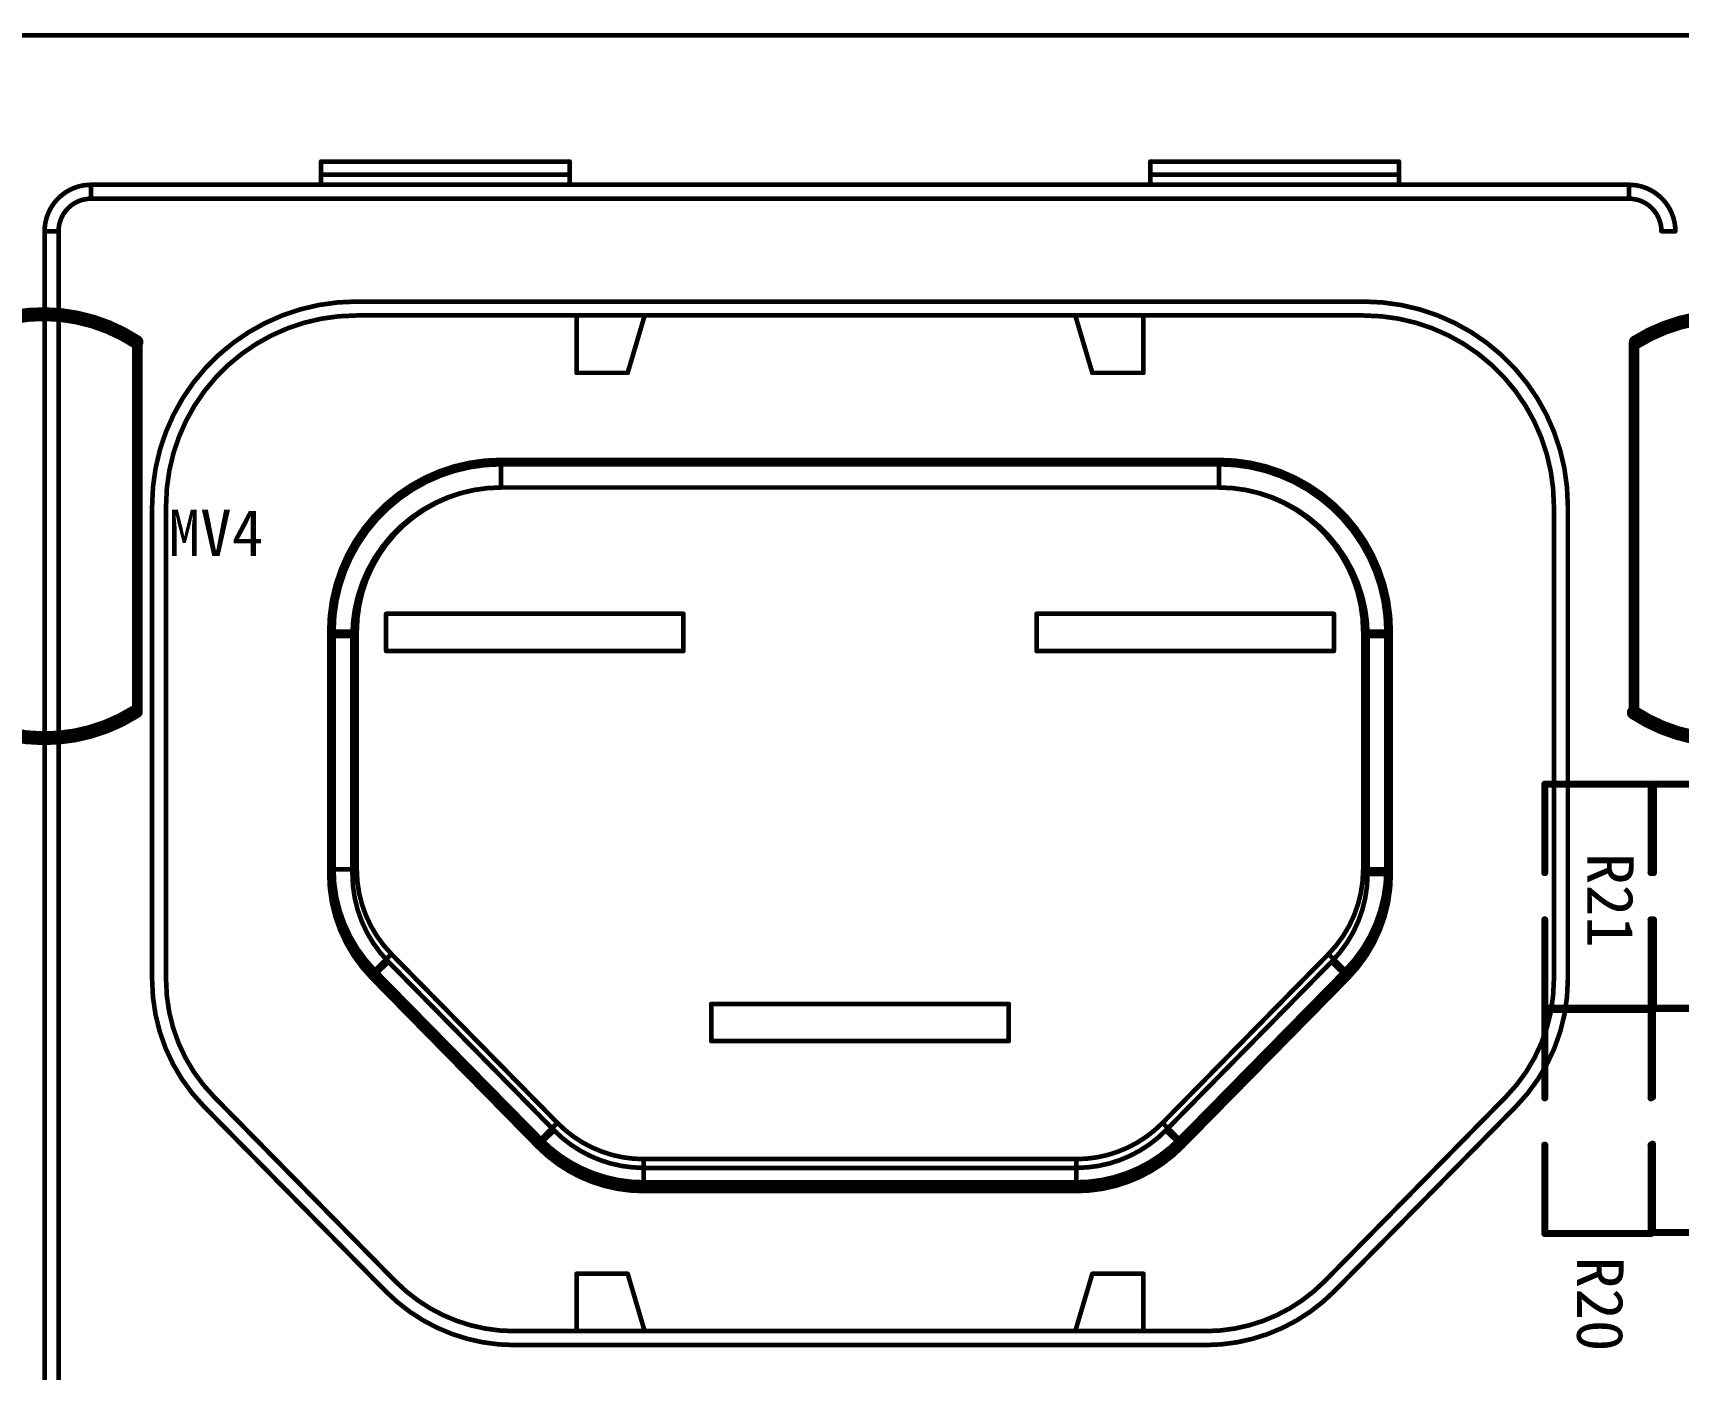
# Model space of a CAD drawing. Extents: x 741 to 1239, y 424 to 620.
# Drawn here: x 962.78 to 998.19, y 498.66 to 527.44 of the extents above; entities that cross this region are included whole.
import ezdxf

# ---------------------------------------------------------------- set-up
doc = ezdxf.new("R2010")
doc.units = 0
doc.header["$MEASUREMENT"] = 0
doc.layers.get('0').update_dxf_attribs({"linetype": 'CONTINUOUS'})
doc.layers.add('KEEPOUTLAYER', color=6, linetype='CONTINUOUS')
doc.layers.add('TOPOVERLAY', color=7, linetype='CONTINUOUS')
doc.styles.get("Standard").update_dxf_attribs({"font": 'SimSun.ttf'})

# ---------------------------------------------------------------- blocks, each defined once
blk = doc.blocks.new('0805_108')
at = {"layer": 'TOPOVERLAY', "const_width": 0.15}
for points in [[(-0.508, 1.143), (-2.413, 1.143)], [(-2.413, -1.143), (-2.413, 1.143)], [(2.413, 1.143), (0.508, 1.143)], [(2.413, -1.143), (2.413, 1.143)], [(-0.508, -1.143), (-2.413, -1.143)], [(2.413, -1.143), (0.508, -1.143)]]:
    blk.add_lwpolyline(points, dxfattribs=at)
at = {"layer": 'TOPOVERLAY', "const_width": 0.075}
for points in [[(-2.451, 1.143, 1), (-2.375, 1.143, 1)], [(-2.451, 1.143, 1), (-2.375, 1.143, 1)], [(-0.546, 1.143, 1), (-0.47, 1.143, 1)], [(0.47, 1.143, 1), (0.546, 1.143, 1)], [(2.375, 1.143, 1), (2.451, 1.143, 1)], [(2.375, 1.143, 1), (2.451, 1.143, 1)], [(-2.451, -1.143, 1), (-2.375, -1.143, 1)], [(-2.451, -1.143, 1), (-2.375, -1.143, 1)], [(-0.546, -1.143, 1), (-0.47, -1.143, 1)], [(0.47, -1.143, 1), (0.546, -1.143, 1)], [(2.375, -1.143, 1), (2.451, -1.143, 1)], [(2.375, -1.143, 1), (2.451, -1.143, 1)]]:
    blk.add_lwpolyline(points, format="xyb", close=True, dxfattribs=at)
blk = doc.blocks.new('0805_109')
at = {"layer": 'TOPOVERLAY', "const_width": 0.15}
for points in [[(-0.508, 1.143), (-2.413, 1.143)], [(-2.413, -1.143), (-2.413, 1.143)], [(2.413, 1.143), (0.508, 1.143)], [(2.413, -1.143), (2.413, 1.143)], [(-0.508, -1.143), (-2.413, -1.143)], [(2.413, -1.143), (0.508, -1.143)]]:
    blk.add_lwpolyline(points, dxfattribs=at)
at = {"layer": 'TOPOVERLAY', "const_width": 0.075}
for points in [[(-2.451, 1.143, 1), (-2.375, 1.143, 1)], [(-2.451, 1.143, 1), (-2.375, 1.143, 1)], [(-0.546, 1.143, 1), (-0.47, 1.143, 1)], [(0.47, 1.143, 1), (0.546, 1.143, 1)], [(2.375, 1.143, 1), (2.451, 1.143, 1)], [(2.375, 1.143, 1), (2.451, 1.143, 1)], [(-2.451, -1.143, 1), (-2.375, -1.143, 1)], [(-2.451, -1.143, 1), (-2.375, -1.143, 1)], [(-0.546, -1.143, 1), (-0.47, -1.143, 1)], [(0.47, -1.143, 1), (0.546, -1.143, 1)], [(2.375, -1.143, 1), (2.451, -1.143, 1)], [(2.375, -1.143, 1), (2.451, -1.143, 1)]]:
    blk.add_lwpolyline(points, format="xyb", close=True, dxfattribs=at)
blk = doc.blocks.new('0805_110')
at = {"layer": 'TOPOVERLAY', "const_width": 0.15}
for points in [[(-2.413, 1.143), (-0.508, 1.143)], [(-2.413, 1.143), (-2.413, -1.143)], [(0.508, 1.143), (2.413, 1.143)], [(2.413, 1.143), (2.413, -1.143)], [(-2.413, -1.143), (-0.508, -1.143)], [(0.508, -1.143), (2.413, -1.143)]]:
    blk.add_lwpolyline(points, dxfattribs=at)
at = {"layer": 'TOPOVERLAY', "const_width": 0.075}
for points in [[(-2.451, 1.143, 1), (-2.375, 1.143, 1)], [(-2.451, 1.143, 1), (-2.375, 1.143, 1)], [(-0.546, 1.143, 1), (-0.47, 1.143, 1)], [(0.47, 1.143, 1), (0.546, 1.143, 1)], [(2.375, 1.143, 1), (2.451, 1.143, 1)], [(2.375, 1.143, 1), (2.451, 1.143, 1)], [(-2.451, -1.143, 1), (-2.375, -1.143, 1)], [(-2.451, -1.143, 1), (-2.375, -1.143, 1)], [(-0.546, -1.143, 1), (-0.47, -1.143, 1)], [(0.47, -1.143, 1), (0.546, -1.143, 1)], [(2.375, -1.143, 1), (2.451, -1.143, 1)], [(2.375, -1.143, 1), (2.451, -1.143, 1)]]:
    blk.add_lwpolyline(points, format="xyb", close=True, dxfattribs=at)
blk = doc.blocks.new('0805_111')
at = {"layer": 'TOPOVERLAY', "const_width": 0.15}
for points in [[(-2.413, 1.143), (-0.508, 1.143)], [(-2.413, 1.143), (-2.413, -1.143)], [(0.508, 1.143), (2.413, 1.143)], [(2.413, 1.143), (2.413, -1.143)], [(-2.413, -1.143), (-0.508, -1.143)], [(0.508, -1.143), (2.413, -1.143)]]:
    blk.add_lwpolyline(points, dxfattribs=at)
at = {"layer": 'TOPOVERLAY', "const_width": 0.075}
for points in [[(-2.451, 1.143, 1), (-2.375, 1.143, 1)], [(-2.451, 1.143, 1), (-2.375, 1.143, 1)], [(-0.546, 1.143, 1), (-0.47, 1.143, 1)], [(0.47, 1.143, 1), (0.546, 1.143, 1)], [(2.375, 1.143, 1), (2.451, 1.143, 1)], [(2.375, 1.143, 1), (2.451, 1.143, 1)], [(-2.451, -1.143, 1), (-2.375, -1.143, 1)], [(-2.451, -1.143, 1), (-2.375, -1.143, 1)], [(-0.546, -1.143, 1), (-0.47, -1.143, 1)], [(0.47, -1.143, 1), (0.546, -1.143, 1)], [(2.375, -1.143, 1), (2.451, -1.143, 1)], [(2.375, -1.143, 1), (2.451, -1.143, 1)]]:
    blk.add_lwpolyline(points, format="xyb", close=True, dxfattribs=at)
blk = doc.blocks.new('MV_134')
at = {"layer": 'TOPOVERLAY', "const_width": 0.3}
for points in [[(-4.009, -1.964, -0.29277), (-3.966, 1.981)], [(4.009, 1.938, -0.29277), (3.966, -2.007)]]:
    blk.add_lwpolyline(points, format="xyb", dxfattribs=at)
at = {"layer": 'TOPOVERLAY'}
for points, const_width in [([(-4.041, 1.981, 1), (-3.891, 1.981, 1)], 0.15), ([(-4.023, 2, 1), (-3.908, 2, 1)], 0.115), ([(3.934, 1.938, 1), (4.084, 1.938, 1)], 0.15), ([(3.952, 2, 1), (4.067, 2, 1)], 0.115), ([(-4.084, -1.964, 1), (-3.934, -1.964, 1)], 0.15), ([(-4.067, -2, 1), (-3.952, -2, 1)], 0.115), ([(3.891, -2.007, 1), (4.041, -2.007, 1)], 0.15), ([(3.908, -2, 1), (4.023, -2, 1)], 0.115)]:
    blk.add_lwpolyline(points, format="xyb", close=True, dxfattribs=dict(at, const_width=const_width))
at = {"layer": 'TOPOVERLAY', "const_width": 0.23}
for points in [[(4.009, 2), (-3.966, 2)], [(3.966, -2), (-4.009, -2)]]:
    blk.add_lwpolyline(points, dxfattribs=at)
blk = doc.blocks.new('MV_135')
at = {"layer": 'TOPOVERLAY', "const_width": 0.3}
for points in [[(-4.009, -1.964, -0.29277), (-3.966, 1.981)], [(4.009, 1.938, -0.29277), (3.966, -2.007)]]:
    blk.add_lwpolyline(points, format="xyb", dxfattribs=at)
at = {"layer": 'TOPOVERLAY'}
for points, const_width in [([(-4.041, 1.981, 1), (-3.891, 1.981, 1)], 0.15), ([(-4.023, 2, 1), (-3.908, 2, 1)], 0.115), ([(3.934, 1.938, 1), (4.084, 1.938, 1)], 0.15), ([(3.952, 2, 1), (4.067, 2, 1)], 0.115), ([(-4.084, -1.964, 1), (-3.934, -1.964, 1)], 0.15), ([(-4.067, -2, 1), (-3.952, -2, 1)], 0.115), ([(3.891, -2.007, 1), (4.041, -2.007, 1)], 0.15), ([(3.908, -2, 1), (4.023, -2, 1)], 0.115)]:
    blk.add_lwpolyline(points, format="xyb", close=True, dxfattribs=dict(at, const_width=const_width))
at = {"layer": 'TOPOVERLAY', "const_width": 0.23}
for points in [[(4.009, 2), (-3.966, 2)], [(3.966, -2), (-4.009, -2)]]:
    blk.add_lwpolyline(points, dxfattribs=at)

msp = doc.modelspace()

# ---------------------------------------------------------------- linework, layer by layer
at = {"layer": 'KEEPOUTLAYER', "const_width": 0.1}
msp.add_lwpolyline([(795.227, 527.387), (1130.227, 527.387)], dxfattribs=at)
at = {"layer": 'TOPOVERLAY', "const_width": 0.1}
for points in [[(968.985, 524.167), (968.985, 524.667)], [(968.985, 524.667), (974.335, 524.667)], [(968.985, 524.387), (974.335, 524.387)], [(974.335, 524.167), (974.335, 524.667)], [(986.835, 524.167), (986.835, 524.667)], [(986.835, 524.667), (992.185, 524.667)], [(986.835, 524.387), (992.185, 524.387)], [(992.185, 524.167), (992.185, 524.667)], [(964.035, 523.867), (964.035, 524.167)], [(964.035, 524.167), (997.135, 524.167)], [(997.135, 523.867), (997.135, 524.167)], [(964.035, 523.867), (997.135, 523.867)], [(963.035, 497.667), (963.035, 523.167)], [(963.035, 523.167), (963.335, 523.167)], [(963.335, 497.667), (963.335, 523.167)], [(997.835, 523.167), (998.135, 523.167)], [(969.745, 521.652), (991.425, 521.652)], [(969.745, 521.352), (991.425, 521.352)], [(974.485, 520.117), (974.485, 521.338)], [(975.585, 520.117), (975.946, 521.338)], [(985.223, 521.338), (985.585, 520.117)], [(986.685, 520.117), (986.685, 521.338)], [(974.485, 520.117), (975.585, 520.117)], [(985.585, 520.117), (986.685, 520.117)], [(972.86, 517.648), (972.86, 518.242)], [(972.86, 518.242), (988.31, 518.242)], [(972.86, 518.148), (988.31, 518.148)], [(972.86, 517.648), (972.86, 518.148)], [(972.86, 518.148), (988.31, 518.148)], [(988.31, 517.648), (988.31, 518.242)], [(988.31, 517.648), (988.31, 518.148)], [(972.86, 517.648), (988.31, 517.648)], [(972.86, 517.648), (988.31, 517.648)], [(965.349, 507.049), (965.349, 517.257)], [(965.649, 507.049), (965.649, 517.257)], [(995.52, 507.049), (995.52, 517.257)], [(995.82, 507.049), (995.82, 517.257)], [(970.385, 514.128), (970.385, 514.928)], [(970.385, 514.928), (976.785, 514.928)], [(976.785, 514.128), (976.785, 514.928)], [(984.385, 514.128), (984.385, 514.928)], [(984.385, 514.928), (990.785, 514.928)], [(990.785, 514.128), (990.785, 514.928)], [(969.16, 509.426), (969.16, 514.542)], [(969.16, 514.542), (969.754, 514.542)], [(969.254, 509.426), (969.254, 514.542)], [(969.754, 509.426), (969.754, 514.542)], [(991.415, 509.426), (991.415, 514.542)], [(991.415, 514.542), (992.01, 514.542)], [(991.915, 509.426), (991.915, 514.542)], [(992.01, 509.426), (992.01, 514.542)], [(969.16, 509.328), (969.16, 514.448)], [(969.16, 514.448), (969.66, 514.448)], [(969.66, 509.328), (969.66, 514.448)], [(970.385, 514.128), (976.785, 514.128)], [(984.385, 514.128), (990.785, 514.128)], [(991.51, 509.328), (991.51, 514.448)], [(991.51, 514.448), (992.01, 514.448)], [(992.01, 509.328), (992.01, 514.448)], [(969.16, 509.426), (969.754, 509.426)], [(991.415, 509.426), (992.01, 509.426)], [(991.51, 509.328), (992.01, 509.328)], [(970.077, 507.183), (970.501, 507.6)], [(970.077, 507.085), (970.434, 507.435)], [(970.434, 507.435), (974.001, 503.805)], [(970.501, 507.6), (974.072, 503.966)], [(987.097, 503.966), (990.668, 507.6)], [(987.168, 503.805), (990.735, 507.435)], [(990.668, 507.6), (991.092, 507.183)], [(990.735, 507.435), (991.092, 507.085)], [(970.077, 507.183), (973.648, 503.549)], [(970.077, 507.085), (973.644, 503.455)], [(970.144, 507.249), (973.716, 503.615)], [(987.453, 503.615), (991.025, 507.249)], [(987.521, 503.549), (991.092, 507.183)], [(987.525, 503.455), (991.092, 507.085)], [(977.385, 505.728), (977.385, 506.528)], [(977.385, 506.528), (983.785, 506.528)], [(983.785, 505.728), (983.785, 506.528)], [(977.385, 505.728), (983.785, 505.728)], [(966.466, 504.319), (970.369, 500.347)], [(966.68, 504.529), (970.583, 500.557)], [(990.586, 500.557), (994.489, 504.529)], [(990.8, 500.347), (994.703, 504.319)], [(973.648, 503.549), (974.072, 503.966)], [(987.097, 503.966), (987.521, 503.549)], [(973.644, 503.455), (974.001, 503.805)], [(987.168, 503.805), (987.525, 503.455)], [(975.931, 502.592), (975.931, 503.186)], [(975.931, 503.186), (985.238, 503.186)], [(985.238, 502.592), (985.238, 503.186)], [(975.927, 502.498), (975.927, 502.998)], [(975.927, 502.998), (985.242, 502.998)], [(985.242, 502.498), (985.242, 502.998)], [(975.927, 502.498), (985.242, 502.498)], [(975.931, 502.686), (985.238, 502.686)], [(975.931, 502.592), (985.238, 502.592)], [(974.485, 499.496), (974.485, 500.717)], [(974.485, 500.717), (975.585, 500.717)], [(975.585, 500.717), (975.946, 499.496)], [(985.223, 499.496), (985.585, 500.717)], [(985.585, 500.717), (986.685, 500.717)], [(986.685, 499.496), (986.685, 500.717)], [(973.148, 499.482), (988.021, 499.482)], [(973.148, 499.182), (988.021, 499.182)]]:
    msp.add_lwpolyline(points, dxfattribs=at)
at = {"layer": 'TOPOVERLAY', "const_width": 0.05}
for points in [[(968.96, 524.667, 1), (969.01, 524.667, 1)], [(968.96, 524.667, 1), (969.01, 524.667, 1)], [(968.96, 524.387, 1), (969.01, 524.387, 1)], [(974.31, 524.667, 1), (974.36, 524.667, 1)], [(974.31, 524.667, 1), (974.36, 524.667, 1)], [(974.31, 524.387, 1), (974.36, 524.387, 1)], [(986.81, 524.667, 1), (986.86, 524.667, 1)], [(986.81, 524.667, 1), (986.86, 524.667, 1)], [(986.81, 524.387, 1), (986.86, 524.387, 1)], [(992.16, 524.667, 1), (992.21, 524.667, 1)], [(992.16, 524.667, 1), (992.21, 524.667, 1)], [(992.16, 524.387, 1), (992.21, 524.387, 1)], [(964.01, 524.167, 1), (964.06, 524.167, 1)], [(964.01, 524.167, 1), (964.06, 524.167, 1)], [(964.01, 524.167, 1), (964.06, 524.167, 1)], [(968.96, 524.167, 1), (969.01, 524.167, 1)], [(974.31, 524.167, 1), (974.36, 524.167, 1)], [(986.81, 524.167, 1), (986.86, 524.167, 1)], [(992.16, 524.167, 1), (992.21, 524.167, 1)], [(997.11, 524.167, 1), (997.16, 524.167, 1)], [(997.11, 524.167, 1), (997.16, 524.167, 1)], [(997.11, 524.167, 1), (997.16, 524.167, 1)], [(964.01, 523.867, 1), (964.06, 523.867, 1)], [(964.01, 523.867, 1), (964.06, 523.867, 1)], [(964.01, 523.867, 1), (964.06, 523.867, 1)], [(997.11, 523.867, 1), (997.16, 523.867, 1)], [(997.11, 523.867, 1), (997.16, 523.867, 1)], [(997.11, 523.867, 1), (997.16, 523.867, 1)], [(963.01, 523.167, 1), (963.06, 523.167, 1)], [(963.01, 523.167, 1), (963.06, 523.167, 1)], [(963.01, 523.167, 1), (963.06, 523.167, 1)], [(963.31, 523.167, 1), (963.36, 523.167, 1)], [(963.31, 523.167, 1), (963.36, 523.167, 1)], [(963.31, 523.167, 1), (963.36, 523.167, 1)], [(997.81, 523.167, 1), (997.86, 523.167, 1)], [(997.81, 523.167, 1), (997.86, 523.167, 1)], [(997.81, 523.167, 1), (997.86, 523.167, 1)], [(998.11, 523.167, 1), (998.16, 523.167, 1)], [(998.11, 523.167, 1), (998.16, 523.167, 1)], [(998.11, 523.167, 1), (998.16, 523.167, 1)], [(969.72, 521.652, 1), (969.77, 521.652, 1)], [(969.72, 521.652, 1), (969.77, 521.652, 1)], [(991.4, 521.652, 1), (991.45, 521.652, 1)], [(991.4, 521.652, 1), (991.45, 521.652, 1)], [(969.72, 521.352, 1), (969.77, 521.352, 1)], [(969.72, 521.352, 1), (969.77, 521.352, 1)], [(974.46, 521.338, 1), (974.51, 521.338, 1)], [(975.921, 521.338, 1), (975.971, 521.338, 1)], [(985.198, 521.338, 1), (985.248, 521.338, 1)], [(986.66, 521.338, 1), (986.71, 521.338, 1)], [(991.4, 521.352, 1), (991.45, 521.352, 1)], [(991.4, 521.352, 1), (991.45, 521.352, 1)], [(974.46, 520.117, 1), (974.51, 520.117, 1)], [(974.46, 520.117, 1), (974.51, 520.117, 1)], [(975.56, 520.117, 1), (975.61, 520.117, 1)], [(975.56, 520.117, 1), (975.61, 520.117, 1)], [(985.56, 520.117, 1), (985.61, 520.117, 1)], [(985.56, 520.117, 1), (985.61, 520.117, 1)], [(986.66, 520.117, 1), (986.71, 520.117, 1)], [(986.66, 520.117, 1), (986.71, 520.117, 1)], [(972.835, 518.242, 1), (972.885, 518.242, 1)], [(972.835, 518.242, 1), (972.885, 518.242, 1)], [(972.835, 518.242, 1), (972.885, 518.242, 1)], [(972.835, 518.148, 1), (972.885, 518.148, 1)], [(972.835, 518.148, 1), (972.885, 518.148, 1)], [(972.835, 518.148, 1), (972.885, 518.148, 1)], [(972.835, 518.148, 1), (972.885, 518.148, 1)], [(972.835, 518.148, 1), (972.885, 518.148, 1)], [(988.285, 518.242, 1), (988.335, 518.242, 1)], [(988.285, 518.242, 1), (988.335, 518.242, 1)], [(988.285, 518.242, 1), (988.335, 518.242, 1)], [(988.285, 518.148, 1), (988.335, 518.148, 1)], [(988.285, 518.148, 1), (988.335, 518.148, 1)], [(988.285, 518.148, 1), (988.335, 518.148, 1)], [(988.285, 518.148, 1), (988.335, 518.148, 1)], [(988.285, 518.148, 1), (988.335, 518.148, 1)], [(972.835, 517.648, 1), (972.885, 517.648, 1)], [(972.835, 517.648, 1), (972.885, 517.648, 1)], [(972.835, 517.648, 1), (972.885, 517.648, 1)], [(972.835, 517.648, 1), (972.885, 517.648, 1)], [(972.835, 517.648, 1), (972.885, 517.648, 1)], [(972.835, 517.648, 1), (972.885, 517.648, 1)], [(988.285, 517.648, 1), (988.335, 517.648, 1)], [(988.285, 517.648, 1), (988.335, 517.648, 1)], [(988.285, 517.648, 1), (988.335, 517.648, 1)], [(988.285, 517.648, 1), (988.335, 517.648, 1)], [(988.285, 517.648, 1), (988.335, 517.648, 1)], [(988.285, 517.648, 1), (988.335, 517.648, 1)], [(965.324, 517.257, 1), (965.374, 517.257, 1)], [(965.324, 517.257, 1), (965.374, 517.257, 1)], [(965.624, 517.257, 1), (965.674, 517.257, 1)], [(965.624, 517.257, 1), (965.674, 517.257, 1)], [(995.495, 517.257, 1), (995.545, 517.257, 1)], [(995.495, 517.257, 1), (995.545, 517.257, 1)], [(995.795, 517.257, 1), (995.845, 517.257, 1)], [(995.795, 517.257, 1), (995.845, 517.257, 1)], [(970.36, 514.928, 1), (970.41, 514.928, 1)], [(970.36, 514.928, 1), (970.41, 514.928, 1)], [(976.76, 514.928, 1), (976.81, 514.928, 1)], [(976.76, 514.928, 1), (976.81, 514.928, 1)], [(984.36, 514.928, 1), (984.41, 514.928, 1)], [(984.36, 514.928, 1), (984.41, 514.928, 1)], [(990.76, 514.928, 1), (990.81, 514.928, 1)], [(990.76, 514.928, 1), (990.81, 514.928, 1)], [(969.135, 514.542, 1), (969.185, 514.542, 1)], [(969.135, 514.542, 1), (969.185, 514.542, 1)], [(969.135, 514.542, 1), (969.185, 514.542, 1)], [(969.229, 514.542, 1), (969.279, 514.542, 1)], [(969.229, 514.542, 1), (969.279, 514.542, 1)], [(969.729, 514.542, 1), (969.779, 514.542, 1)], [(969.729, 514.542, 1), (969.779, 514.542, 1)], [(969.729, 514.542, 1), (969.779, 514.542, 1)], [(991.39, 514.542, 1), (991.44, 514.542, 1)], [(991.39, 514.542, 1), (991.44, 514.542, 1)], [(991.39, 514.542, 1), (991.44, 514.542, 1)], [(991.89, 514.542, 1), (991.94, 514.542, 1)], [(991.89, 514.542, 1), (991.94, 514.542, 1)], [(991.985, 514.542, 1), (992.035, 514.542, 1)], [(991.985, 514.542, 1), (992.035, 514.542, 1)], [(991.985, 514.542, 1), (992.035, 514.542, 1)], [(969.135, 514.448, 1), (969.185, 514.448, 1)], [(969.135, 514.448, 1), (969.185, 514.448, 1)], [(969.135, 514.448, 1), (969.185, 514.448, 1)], [(969.635, 514.448, 1), (969.685, 514.448, 1)], [(969.635, 514.448, 1), (969.685, 514.448, 1)], [(969.635, 514.448, 1), (969.685, 514.448, 1)], [(970.36, 514.128, 1), (970.41, 514.128, 1)], [(970.36, 514.128, 1), (970.41, 514.128, 1)], [(976.76, 514.128, 1), (976.81, 514.128, 1)], [(976.76, 514.128, 1), (976.81, 514.128, 1)], [(984.36, 514.128, 1), (984.41, 514.128, 1)], [(984.36, 514.128, 1), (984.41, 514.128, 1)], [(990.76, 514.128, 1), (990.81, 514.128, 1)], [(990.76, 514.128, 1), (990.81, 514.128, 1)], [(991.485, 514.448, 1), (991.535, 514.448, 1)], [(991.485, 514.448, 1), (991.535, 514.448, 1)], [(991.485, 514.448, 1), (991.535, 514.448, 1)], [(991.985, 514.448, 1), (992.035, 514.448, 1)], [(991.985, 514.448, 1), (992.035, 514.448, 1)], [(991.985, 514.448, 1), (992.035, 514.448, 1)], [(969.135, 509.426, 1), (969.185, 509.426, 1)], [(969.135, 509.426, 1), (969.185, 509.426, 1)], [(969.135, 509.426, 1), (969.185, 509.426, 1)], [(969.135, 509.328, 1), (969.185, 509.328, 1)], [(969.135, 509.328, 1), (969.185, 509.328, 1)], [(969.229, 509.426, 1), (969.279, 509.426, 1)], [(969.229, 509.426, 1), (969.279, 509.426, 1)], [(969.635, 509.328, 1), (969.685, 509.328, 1)], [(969.635, 509.328, 1), (969.685, 509.328, 1)], [(969.729, 509.426, 1), (969.779, 509.426, 1)], [(969.729, 509.426, 1), (969.779, 509.426, 1)], [(969.729, 509.426, 1), (969.779, 509.426, 1)], [(991.39, 509.426, 1), (991.44, 509.426, 1)], [(991.39, 509.426, 1), (991.44, 509.426, 1)], [(991.39, 509.426, 1), (991.44, 509.426, 1)], [(991.485, 509.328, 1), (991.535, 509.328, 1)], [(991.485, 509.328, 1), (991.535, 509.328, 1)], [(991.485, 509.328, 1), (991.535, 509.328, 1)], [(991.89, 509.426, 1), (991.94, 509.426, 1)], [(991.89, 509.426, 1), (991.94, 509.426, 1)], [(991.985, 509.426, 1), (992.035, 509.426, 1)], [(991.985, 509.426, 1), (992.035, 509.426, 1)], [(991.985, 509.426, 1), (992.035, 509.426, 1)], [(991.985, 509.328, 1), (992.035, 509.328, 1)], [(991.985, 509.328, 1), (992.035, 509.328, 1)], [(991.985, 509.328, 1), (992.035, 509.328, 1)], [(970.409, 507.435, 1), (970.459, 507.435, 1)], [(970.409, 507.435, 1), (970.459, 507.435, 1)], [(970.409, 507.435, 1), (970.459, 507.435, 1)], [(970.476, 507.6, 1), (970.526, 507.6, 1)], [(970.476, 507.6, 1), (970.526, 507.6, 1)], [(970.476, 507.6, 1), (970.526, 507.6, 1)], [(990.643, 507.6, 1), (990.693, 507.6, 1)], [(990.643, 507.6, 1), (990.693, 507.6, 1)], [(990.643, 507.6, 1), (990.693, 507.6, 1)], [(990.71, 507.435, 1), (990.76, 507.435, 1)], [(990.71, 507.435, 1), (990.76, 507.435, 1)], [(990.71, 507.435, 1), (990.76, 507.435, 1)], [(965.324, 507.049, 1), (965.374, 507.049, 1)], [(965.324, 507.049, 1), (965.374, 507.049, 1)], [(965.624, 507.049, 1), (965.674, 507.049, 1)], [(965.624, 507.049, 1), (965.674, 507.049, 1)], [(970.052, 507.183, 1), (970.102, 507.183, 1)], [(970.052, 507.183, 1), (970.102, 507.183, 1)], [(970.052, 507.183, 1), (970.102, 507.183, 1)], [(970.052, 507.085, 1), (970.102, 507.085, 1)], [(970.052, 507.085, 1), (970.102, 507.085, 1)], [(970.052, 507.085, 1), (970.102, 507.085, 1)], [(970.119, 507.249, 1), (970.169, 507.249, 1)], [(970.119, 507.249, 1), (970.169, 507.249, 1)], [(991, 507.249, 1), (991.05, 507.249, 1)], [(991, 507.249, 1), (991.05, 507.249, 1)], [(991.067, 507.183, 1), (991.117, 507.183, 1)], [(991.067, 507.183, 1), (991.117, 507.183, 1)], [(991.067, 507.183, 1), (991.117, 507.183, 1)], [(991.067, 507.085, 1), (991.117, 507.085, 1)], [(991.067, 507.085, 1), (991.117, 507.085, 1)], [(991.067, 507.085, 1), (991.117, 507.085, 1)], [(995.495, 507.049, 1), (995.545, 507.049, 1)], [(995.495, 507.049, 1), (995.545, 507.049, 1)], [(995.795, 507.049, 1), (995.845, 507.049, 1)], [(995.795, 507.049, 1), (995.845, 507.049, 1)], [(977.36, 506.528, 1), (977.41, 506.528, 1)], [(977.36, 506.528, 1), (977.41, 506.528, 1)], [(983.76, 506.528, 1), (983.81, 506.528, 1)], [(983.76, 506.528, 1), (983.81, 506.528, 1)], [(977.36, 505.728, 1), (977.41, 505.728, 1)], [(977.36, 505.728, 1), (977.41, 505.728, 1)], [(983.76, 505.728, 1), (983.81, 505.728, 1)], [(983.76, 505.728, 1), (983.81, 505.728, 1)], [(966.441, 504.319, 1), (966.491, 504.319, 1)], [(966.441, 504.319, 1), (966.491, 504.319, 1)], [(966.655, 504.529, 1), (966.705, 504.529, 1)], [(966.655, 504.529, 1), (966.705, 504.529, 1)], [(994.464, 504.529, 1), (994.514, 504.529, 1)], [(994.464, 504.529, 1), (994.514, 504.529, 1)], [(994.678, 504.319, 1), (994.728, 504.319, 1)], [(994.678, 504.319, 1), (994.728, 504.319, 1)], [(974.047, 503.966, 1), (974.097, 503.966, 1)], [(974.047, 503.966, 1), (974.097, 503.966, 1)], [(974.047, 503.966, 1), (974.097, 503.966, 1)], [(987.072, 503.966, 1), (987.122, 503.966, 1)], [(987.072, 503.966, 1), (987.122, 503.966, 1)], [(987.072, 503.966, 1), (987.122, 503.966, 1)], [(973.623, 503.549, 1), (973.673, 503.549, 1)], [(973.623, 503.549, 1), (973.673, 503.549, 1)], [(973.623, 503.549, 1), (973.673, 503.549, 1)], [(973.691, 503.615, 1), (973.741, 503.615, 1)], [(973.691, 503.615, 1), (973.741, 503.615, 1)], [(973.976, 503.805, 1), (974.026, 503.805, 1)], [(973.976, 503.805, 1), (974.026, 503.805, 1)], [(973.976, 503.805, 1), (974.026, 503.805, 1)], [(987.143, 503.805, 1), (987.193, 503.805, 1)], [(987.143, 503.805, 1), (987.193, 503.805, 1)], [(987.143, 503.805, 1), (987.193, 503.805, 1)], [(987.429, 503.615, 1), (987.478, 503.615, 1)], [(987.429, 503.615, 1), (987.478, 503.615, 1)], [(987.496, 503.549, 1), (987.546, 503.549, 1)], [(987.496, 503.549, 1), (987.546, 503.549, 1)], [(987.496, 503.549, 1), (987.546, 503.549, 1)], [(973.619, 503.455, 1), (973.669, 503.455, 1)], [(973.619, 503.455, 1), (973.669, 503.455, 1)], [(973.619, 503.455, 1), (973.669, 503.455, 1)], [(975.906, 503.186, 1), (975.956, 503.186, 1)], [(975.906, 503.186, 1), (975.956, 503.186, 1)], [(975.906, 503.186, 1), (975.956, 503.186, 1)], [(985.213, 503.186, 1), (985.263, 503.186, 1)], [(985.213, 503.186, 1), (985.263, 503.186, 1)], [(985.213, 503.186, 1), (985.263, 503.186, 1)], [(987.5, 503.455, 1), (987.55, 503.455, 1)], [(987.5, 503.455, 1), (987.55, 503.455, 1)], [(987.5, 503.455, 1), (987.55, 503.455, 1)], [(975.902, 502.998, 1), (975.952, 502.998, 1)], [(975.902, 502.998, 1), (975.952, 502.998, 1)], [(975.902, 502.998, 1), (975.952, 502.998, 1)], [(985.217, 502.998, 1), (985.267, 502.998, 1)], [(985.217, 502.998, 1), (985.267, 502.998, 1)], [(985.217, 502.998, 1), (985.267, 502.998, 1)], [(975.902, 502.498, 1), (975.952, 502.498, 1)], [(975.902, 502.498, 1), (975.952, 502.498, 1)], [(975.902, 502.498, 1), (975.952, 502.498, 1)], [(975.906, 502.686, 1), (975.956, 502.686, 1)], [(975.906, 502.686, 1), (975.956, 502.686, 1)], [(975.906, 502.592, 1), (975.956, 502.592, 1)], [(975.906, 502.592, 1), (975.956, 502.592, 1)], [(975.906, 502.592, 1), (975.956, 502.592, 1)], [(985.213, 502.686, 1), (985.263, 502.686, 1)], [(985.213, 502.686, 1), (985.263, 502.686, 1)], [(985.213, 502.592, 1), (985.263, 502.592, 1)], [(985.213, 502.592, 1), (985.263, 502.592, 1)], [(985.213, 502.592, 1), (985.263, 502.592, 1)], [(985.217, 502.498, 1), (985.267, 502.498, 1)], [(985.217, 502.498, 1), (985.267, 502.498, 1)], [(985.217, 502.498, 1), (985.267, 502.498, 1)], [(974.46, 500.717, 1), (974.51, 500.717, 1)], [(974.46, 500.717, 1), (974.51, 500.717, 1)], [(975.56, 500.717, 1), (975.61, 500.717, 1)], [(975.56, 500.717, 1), (975.61, 500.717, 1)], [(985.56, 500.717, 1), (985.61, 500.717, 1)], [(985.56, 500.717, 1), (985.61, 500.717, 1)], [(986.66, 500.717, 1), (986.71, 500.717, 1)], [(986.66, 500.717, 1), (986.71, 500.717, 1)], [(970.344, 500.347, 1), (970.394, 500.347, 1)], [(970.344, 500.347, 1), (970.394, 500.347, 1)], [(970.558, 500.557, 1), (970.608, 500.557, 1)], [(970.558, 500.557, 1), (970.608, 500.557, 1)], [(990.561, 500.557, 1), (990.611, 500.557, 1)], [(990.561, 500.557, 1), (990.611, 500.557, 1)], [(990.775, 500.347, 1), (990.825, 500.347, 1)], [(990.775, 500.347, 1), (990.825, 500.347, 1)], [(973.123, 499.482, 1), (973.173, 499.482, 1)], [(973.123, 499.482, 1), (973.173, 499.482, 1)], [(974.46, 499.496, 1), (974.51, 499.496, 1)], [(975.921, 499.496, 1), (975.971, 499.496, 1)], [(985.198, 499.496, 1), (985.248, 499.496, 1)], [(986.66, 499.496, 1), (986.71, 499.496, 1)], [(987.996, 499.482, 1), (988.046, 499.482, 1)], [(987.996, 499.482, 1), (988.046, 499.482, 1)], [(973.123, 499.182, 1), (973.173, 499.182, 1)], [(973.123, 499.182, 1), (973.173, 499.182, 1)], [(987.996, 499.182, 1), (988.046, 499.182, 1)], [(987.996, 499.182, 1), (988.046, 499.182, 1)]]:
    msp.add_lwpolyline(points, format="xyb", close=True, dxfattribs=at)
at = {"layer": 'TOPOVERLAY', "const_width": 0.1}
for points in [[(963.035, 523.167, -0.414214), (964.035, 524.167)], [(997.135, 524.167, -0.414214), (998.135, 523.167)], [(963.335, 523.167, -0.414214), (964.035, 523.867)], [(997.135, 523.867, -0.414214), (997.835, 523.167)], [(965.349, 517.257, -0.414214), (969.745, 521.652)], [(991.425, 521.652, -0.414214), (995.82, 517.257)], [(965.649, 517.257, -0.414214), (969.745, 521.352)], [(991.425, 521.352, -0.414214), (995.52, 517.257)], [(969.16, 514.542, -0.414214), (972.86, 518.242)], [(969.16, 514.448, -0.414214), (972.86, 518.148)], [(969.254, 514.542, -0.414214), (972.86, 518.148)], [(988.31, 518.242, -0.414214), (992.01, 514.542)], [(988.31, 518.148, -0.414214), (991.915, 514.542)], [(988.31, 518.148, -0.414214), (992.01, 514.448)], [(969.66, 514.448, -0.414214), (972.86, 517.648)], [(969.754, 514.542, -0.414214), (972.86, 517.648)], [(988.31, 517.648, -0.414214), (991.415, 514.542)], [(988.31, 517.648, -0.414214), (991.51, 514.448)], [(970.077, 507.183, -0.196645), (969.16, 509.426)], [(970.077, 507.085, -0.196645), (969.16, 509.328)], [(970.144, 507.249, -0.196645), (969.254, 509.426)], [(970.434, 507.435, -0.196645), (969.66, 509.328)], [(970.501, 507.6, -0.196645), (969.754, 509.426)], [(991.415, 509.426, -0.196645), (990.668, 507.6)], [(991.51, 509.328, -0.196645), (990.735, 507.435)], [(991.915, 509.426, -0.196645), (991.025, 507.249)], [(992.01, 509.426, -0.196645), (991.092, 507.183)], [(992.01, 509.328, -0.196645), (991.092, 507.085)], [(966.466, 504.319, -0.196645), (965.349, 507.049)], [(966.68, 504.529, -0.196645), (965.649, 507.049)], [(995.52, 507.049, -0.196645), (994.489, 504.529)], [(995.82, 507.049, -0.196645), (994.703, 504.319)], [(975.931, 503.186, -0.201181), (974.072, 503.966)], [(987.097, 503.966, -0.201181), (985.238, 503.186)], [(975.931, 502.592, -0.201181), (973.648, 503.549)], [(975.931, 502.686, -0.201181), (973.716, 503.615)], [(975.927, 502.998, -0.201181), (974.001, 503.805)], [(987.453, 503.615, -0.201181), (985.238, 502.686)], [(987.521, 503.549, -0.201181), (985.238, 502.592)], [(987.168, 503.805, -0.201181), (985.242, 502.998)], [(975.927, 502.498, -0.201181), (973.644, 503.455)], [(987.525, 503.455, -0.201181), (985.242, 502.498)], [(973.148, 499.182, -0.201181), (970.369, 500.347)], [(973.148, 499.482, -0.201181), (970.583, 500.557)], [(990.586, 500.557, -0.201181), (988.021, 499.482)], [(990.8, 500.347, -0.201181), (988.021, 499.182)]]:
    msp.add_lwpolyline(points, format="xyb", dxfattribs=at)

# ---------------------------------------------------------------- block references
for name, p, rotation in [('MV_135', (963.031, 516.815), 270), ('MV_134', (999.247, 516.767), 270), ('0805_109', (996.467, 508.847), 270), ('0805_108', (998.807, 508.847), 270), ('0805_110', (996.467, 503.997), 90), ('0805_111', (998.787, 504.017), 90)]:
    msp.add_blockref(name, p, dxfattribs=dict(rotation=rotation))

# ---------------------------------------------------------------- texts
at = {"layer": 'TOPOVERLAY'}
for s, rotation, p in [('MV4', 360, (965.702, 516.173)), ('R21', 270, (996.237, 509.777)), ('R20', 270, (996.02, 501.085))]:
    msp.add_text(s, height=1, rotation=rotation, dxfattribs=at).set_placement(p)

doc.saveas('drawing.dxf')
